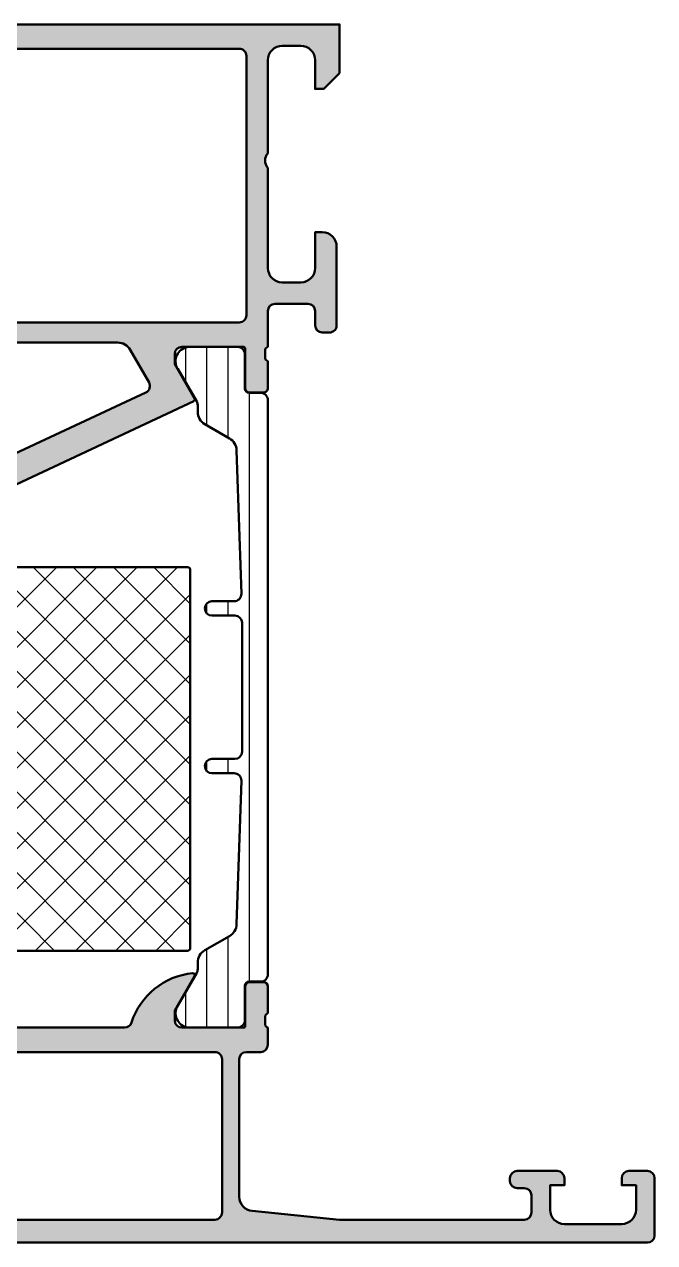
# Model space of a CAD drawing. Extents: x -30 to 58, y 0 to 85.
# Drawn here: x 14 to 58, y 0 to 85 of the extents above; entities that cross this region are included whole.
import ezdxf

# ---------------------------------------------------------------- set-up
doc = ezdxf.new("R2010")
doc.units = 0
for name, color, linetype, lineweight in [('0S-Alu contour', 7, 'Continuous', 50), ('0S-Alu hatch', 252, 'Continuous', 25), ('0S-Plastic contour', 254, 'Continuous', 50), ('0S-Plastic hatch', 253, 'Continuous', 25), ('0S-PT contour', 91, 'Continuous', 50), ('0S-PT hatch', 103, 'Continuous', 25)]:
    doc.layers.add(name, color=color, linetype=linetype, lineweight=lineweight)

# ---------------------------------------------------------------- blocks, each defined once
blk = doc.blocks.new('346280__94EEC079_33ED_44A9_B776_CBF8D1E102D8_')
at = {"layer": '0S-Alu hatch'}
h = blk.add_hatch(color=256, dxfattribs=at)
edge = h.paths.add_edge_path()
edge.add_arc((-28.50014849157336, 83.49961879064631), 1.499900562110352, 89.99678425611864, 180.0037985896891)
edge.add_line((-30.00004905038738, 83.49951935039428), (-30.00006430917644, 80.4995193503943))
edge.add_line((-30.00006430917644, 80.4995193503943), (-28.00006430917644, 80.4995193503943))
edge.add_arc((-28.00019600058151, 80.9996510346933), 0.5001317016370802, 270.0150867496928, 359.9884102004696)
edge.add_line((-27.50006430917644, 80.99954986797262), (-27.50006430917644, 81.49951935039428))
edge.add_line((-27.50006430917644, 81.49951935039428), (-28.50004905038737, 81.49951935039428))
edge.add_line((-28.50004905038737, 81.49951935039428), (-28.50006430917644, 82.49951935039428))
edge.add_ellipse((-27.50017069039746, 82.4996257316153), major_axis=(-0.9998936244380677, 0), ratio=1, start_angle=-90.00609584344312, end_angle=0.006095843452101235, ccw=False)
edge.add_line((-27.50006430917645, 83.49951935039428), (-23.50004905038739, 83.49951935039428))
edge.add_ellipse((-23.49992613914697, 82.49964226492007), major_axis=(-0.9998770930287255, 0), ratio=1, start_angle=179.9947053940628, end_angle=270.00704316100234, ccw=False)
edge.add_line((-22.50004905038736, 82.49954986797161), (-22.50004905038739, 81.49951935039428))
edge.add_line((-22.50004905038739, 81.49951935039428), (-23.50004905038739, 81.49951935039428))
edge.add_line((-23.50004905038739, 81.49951935039428), (-23.50004905038739, 80.99951935039428))
edge.add_arc((-22.9999343319162, 80.99963406886546), 0.5001147316285043, 180.0131427528032, 269.9868572471986)
edge.add_line((-23.0000490503874, 80.49951935039427), (-20.20000022226238, 80.4995193503943))
edge.add_arc((-20.20000022226238, 80.99951935039428), 0.5, 270, 450)
edge.add_line((-20.20000022226238, 81.49951935039428), (-20.50004905038739, 81.49951935039428))
edge.add_ellipse((-20.49992407442255, 81.9996443263591), major_axis=(-0.5001249915799117, 0), ratio=1, start_angle=0.014317611649119044, end_angle=89.98568238836123, ccw=False)
edge.add_line((-21.00004905038737, 81.99951935039418), (-21.00004905038739, 82.49951935039428))
edge.add_ellipse((-20.50015206804791, 82.49965287841435), major_axis=(-0.4998970001728848, 0), ratio=1, start_angle=-90.01180738672741, end_angle=0.01530433687241839, ccw=False)
edge.add_line((-20.50004905038739, 82.9995498679724), (-9.200099404391295, 82.9995193503943))
edge.add_ellipse((-9.199807499328713, 82.49981125545685), major_axis=(-0.4997081801957509, 0), ratio=1, start_angle=179.966530607846, end_angle=270.0334693921742, ccw=False)
edge.add_line((-8.700099404391295, 82.49951935039446), (-8.70006888681317, 81.99954986797239))
edge.add_ellipse((-9.20002669042924, 81.99950767158847), major_axis=(-0.499957805396755, 0), ratio=1, start_angle=89.99516424248549, end_angle=180.0048357574281, ccw=False)
edge.add_line((-9.200068886813199, 81.4995498679724), (-9.50011771493817, 81.49951935039428))
edge.add_arc((-9.50025905242616, 80.99972170206013), 0.4997976683185247, 89.98379736007189, 180.0231971805504)
edge.add_line((-10.00005667978191, 80.99951935039422), (-10.00005667978192, 76.49951935039428))
edge.add_arc((-9.500067016242724, 76.49950901393348), 0.499989663646041, 179.9988155042154, 270.001184495648)
edge.add_line((-9.500056679781895, 75.99951935039428), (-8.70006888681317, 75.99951935039428))
edge.add_arc((-8.700089207648233, 76.49953967122934), 0.5000203212479823, 270.002328501535, 359.9976714983276)
edge.add_line((-8.20006888681317, 76.49951935039309), (-8.20006888681317, 78.49951935039428))
edge.add_ellipse((-7.700219229227627, 78.49966968456388), major_axis=(-0.4998496801927024, 0), ratio=1, start_angle=-90.01373504423839, end_angle=0.017232207833387747, ccw=False)
edge.add_line((-7.700099404391266, 78.99951935039428), (-7.20006888681317, 78.99951935039428))
edge.add_arc((-7.200089214049938, 79.49953967732172), 0.5000203273406206, 270.0023292350583, 360.001167715177)
edge.add_line((-6.700068886813163, 79.49954986797329), (-6.700099404391281, 82.49951935039428))
edge.add_ellipse((-6.200119703991148, 82.49957016757226), major_axis=(-0.4999797029826227, 0), ratio=1, start_angle=-90.00582345606068, end_angle=0.00582345611189794, ccw=False)
edge.add_line((-6.200068886813141, 82.9995498679724), (-4.500060494479185, 82.9995193503943))
edge.add_ellipse((-4.499953956199725, 81.49962589053087), major_axis=(-1.499893463647152, 0), ratio=1, start_angle=179.9970959459508, end_angle=270.00406975156756, ccw=False)
edge.add_line((-3.000060494479185, 81.4995498679735), (-3.000060494479185, 55.49941253887084))
edge.add_ellipse((-3.500087204398539, 55.49956133354259), major_axis=(-0.500026732058025, 0), ratio=1, start_angle=90.01005430751718, end_angle=179.9829502978733, ccw=False)
edge.add_line((-3.499999459322936, 54.99953460918335), (-7.70006888681317, 54.99953460918334))
edge.add_ellipse((-7.69995416834196, 55.49964932765454), major_axis=(-0.5001147316285112, 0), ratio=1, start_angle=0.013142752803219082, end_angle=89.98685724719871, ccw=False)
edge.add_line((-8.200068886813163, 55.49953460918331), (-8.20006888681317, 57.49953460918334))
edge.add_arc((-8.699964213518584, 57.49963928247792), 0.499895337664206, 359.9880028125888, 450.0119971874068)
edge.add_line((-8.70006888681314, 57.99953460918334), (-9.500056679781906, 57.99953460918334))
edge.add_arc((-9.500066891878163, 57.4995448212796), 0.4999897880080253, 89.9988297560679, 180.0011702437148)
edge.add_line((-10.0000566797819, 57.49953460918524), (-10.00005667978192, 53.6995468162146))
edge.add_arc((-9.499972605907374, 53.69963089008912), 0.5000840809417748, 180.0096325366147, 269.9903674634257)
edge.add_line((-9.50005667978189, 53.19954681621458), (-2.499999459322928, 53.19954681621459))
edge.add_ellipse((-2.500036411010789, 52.69950986316618), major_axis=(-0.5000369544137414, 0), ratio=1, start_angle=180.0059825937153, end_angle=269.9957659614084, ccw=False)
edge.add_line((-1.999999459322922, 52.69956207500378), (-1.999999999999985, 52.5))
edge.add_ellipse((-2.078836446543022, 52.23247940800689), major_axis=(-0.2788950563274188, 0), ratio=1, start_angle=178.8354106259032, end_angle=253.58012358050848, ccw=False)
edge.add_line((-1.79999899999999, 52.22681100000852), (-1.799998999999992, 51.7732170000085))
edge.add_ellipse((-2.078867095643161, 51.76755634053144), major_axis=(-0.2789255417371505, 0), ratio=1, start_angle=106.42459455535601, end_angle=181.1628700728862, ccw=False)
edge.add_line((-1.999999999999986, 51.5000130000085), (-1.999999999999985, 49.62000200000001))
edge.add_arc((-1.699999999999974, 49.62000200000002), 0.3000000000000114, 180, 270.0000000000013)
edge.add_line((-1.699999999999967, 49.320002), (-0.7200256809572139, 49.32000199999999))
edge.add_arc((-0.7200256809572068, 49.620002), 0.3000000000000114, 269.9999999999986, 360)
edge.add_line((-0.4200256809571954, 49.620002), (-0.4200256809571954, 52.37999999999998))
edge.add_ellipse((-0.3000256809571766, 52.37999999999999), major_axis=(-0.1200000000000187, 0), ratio=1, start_angle=270, end_angle=360, ccw=False)
edge.add_line((-0.3000256809571766, 52.5), (4.000000000000007, 52.5))
edge.add_ellipse((4.000000000000014, 52), major_axis=(-0.5, 0), ratio=1, start_angle=180, end_angle=270.0000000000008, ccw=False)
edge.add_line((4.500000000000014, 52), (4.500000000000014, 51.29999999999999))
edge.add_line((4.500000000000014, 51.29999999999999), (3.11850454237765, 48.90717967697245))
edge.add_arc((3.238119784648318, 48.8381197846483), 0.1381197846483035, 150.0000000000017, 275.6225775507922)
edge.add_arc((2.761776758826229, 53.67660886184757), 4.999999999999764, 275.6225775507937, 342.2515836439298)
edge.add_ellipse((7.999362392989908, 52.0002040801839), major_axis=(-0.4993305289994284, 0), ratio=1, start_angle=270.0000000000008, end_angle=342.2515836439321, ccw=False)
edge.add_line((7.999362392989901, 52.49953460918334), (12.47924858755209, 52.49953460918334))
edge.add_arc((12.47926132578637, 52.99948561869459), 0.4999510096735426, 269.9985401628392, 295.0008043189678)
edge.add_line((12.6905561131868, 52.54637909160521), (25.8205967174208, 58.71310199672969))
edge.add_arc((25.76188021535171, 58.8381197846483), 0.1381197846483017, 295.1578097630537, 389.999999999995)
edge.add_line((25.88149545762238, 58.90717967697244), (24.50000000000001, 61.29999999999999))
edge.add_line((24.50000000000001, 61.29999999999999), (24.50000000000001, 62))
edge.add_ellipse((25.00000000000002, 62), major_axis=(-0.5, 0), ratio=1, start_angle=270, end_angle=360, ccw=False)
edge.add_line((25.00000000000002, 62.5), (29.30002568095722, 62.5))
edge.add_ellipse((29.30002568095722, 62.37999999999999), major_axis=(-0.1200000000000045, 0), ratio=1, start_angle=180, end_angle=270, ccw=False)
edge.add_line((29.42002568095722, 62.37999999999999), (29.42002568095722, 59.62000200000001))
edge.add_arc((29.72002568095723, 59.620002), 0.3000000000000043, 180, 270)
edge.add_line((29.72002568095723, 59.320002), (30.7, 59.320002))
edge.add_arc((30.70000000000001, 59.62000200000001), 0.3000000000000043, 269.9999999999986, 360)
edge.add_line((31.00000000000001, 59.62000200000001), (31.00000000000001, 61.50001300000851))
edge.add_ellipse((31.07886709564319, 61.76755634053145), major_axis=(-0.2789255417371579, 0), ratio=1, start_angle=-1.1628700728879835, end_angle=73.57540544464553, ccw=False)
edge.add_line((30.79999900000001, 61.77321700000852), (30.79999900000001, 62.22681100000851))
edge.add_ellipse((31.07883644654306, 62.23247940800688), major_axis=(-0.2788950563274377, 0), ratio=1, start_angle=-73.58012358050769, end_angle=1.16458937409692, ccw=False)
edge.add_line((31.00000000000001, 62.5), (31.00011069006062, 64.9995498679724))
edge.add_ellipse((31.50020521046382, 64.99945534756921), major_axis=(-0.5000945293356202, 0), ratio=1, start_angle=270.01082919307436, end_angle=359.98917080694326, ccw=False)
edge.add_line((31.50011069006062, 65.4995498679724), (33.80042654699422, 65.4995498679724))
edge.add_ellipse((33.80039194243686, 64.99950012356587), major_axis=(-0.5000497456038951, 0), ratio=1, start_angle=180.0043884560907, end_angle=269.99603500430214, ccw=False)
edge.add_line((34.30044168657399, 64.99953842387993), (34.30042642778493, 63.99953842388061))
edge.add_arc((34.8004489507667, 63.99956094686237), 0.5000225234890278, 180.0025808273899, 269.9974191726631)
edge.add_line((34.80042642778493, 63.4995384238806), (35.30042648738956, 63.4995384238806))
edge.add_arc((35.30045399224297, 63.99912180431922), 0.499583381195756, 269.9968455475566, 360.0009687573594)
edge.add_line((35.80003737336732, 63.99913025127453), (35.80003737336732, 69.49948883281616))
edge.add_arc((34.80030415862507, 69.49975560366246), 0.999733250335087, 359.9847110779023, 450.0117943199854)
edge.add_line((34.80009836382008, 70.49948883281617), (34.29992670244313, 70.49951935039428))
edge.add_line((34.29992670244313, 70.49951935039428), (34.29992670244313, 67.99951935039428))
edge.add_ellipse((33.29975743586525, 67.99968861695199), major_axis=(-1.000169280901044, 0), ratio=1, start_angle=90.0097034481521, end_angle=179.9903033819906, ccw=False)
edge.add_line((33.29992682165241, 66.99951935039428), (31.99990851110555, 66.99951935039428))
edge.add_ellipse((32.00010133887341, 67.99968165516505), major_axis=(-1.000162323359025, 0), ratio=1, start_angle=0.009297869138720216, end_angle=89.98895357575248, ccw=False)
edge.add_line((30.99993902868367, 67.9995193503943), (30.99993902868366, 74.99951935039428))
edge.add_ellipse((31.52491504402298, 75.499519350419), major_axis=(-0.72498263200319, 0), ratio=1, start_angle=-43.60412623000508, end_angle=43.604126230006216, ccw=False)
edge.add_line((30.99993902868366, 75.99951935044372), (30.99990851110554, 82.49951935039428))
edge.add_ellipse((31.99981501026126, 82.49961285455764), major_axis=(-0.9999065035276506, 0), ratio=1, start_angle=-90.00710639662668, end_angle=0.00535789486758631, ccw=False)
edge.add_line((31.99993902868367, 83.4995193503943), (33.29992682165241, 83.49951935039428))
edge.add_ellipse((33.30008400181692, 82.4996766497493), major_axis=(-0.9998427129997072, 0), ratio=1, start_angle=179.9909859930412, end_angle=270.0090071767979, ccw=False)
edge.add_line((34.29992670244313, 82.49951935039478), (34.29992670244313, 80.4995498679724))
edge.add_line((34.29992670244313, 80.4995498679724), (34.89996332353688, 80.4995193503943))
edge.add_line((34.89996332353688, 80.4995193503943), (35.99993895621513, 81.59961700664428))
edge.add_line((35.99993895621513, 81.59961700664428), (36.00000000000001, 85))
edge.add_line((36.00000000000001, 85), (-28.50006430917644, 84.99951935039428))
edge = h.paths.add_edge_path()
edge.add_ellipse((-0.9002198856672406, 82.79958109263981), major_axis=(-0.4998650337907118, 0), ratio=1, start_angle=-90.01547141567482, end_angle=0.011974252112793238, ccw=False)
edge.add_line((-0.9000849085416859, 83.29944610820678), (29.00000006383992, 83.2994766257849))
edge.add_ellipse((29.00010935635615, 82.79958591830113), major_axis=(-0.4998907194312337, 0), ratio=1, start_angle=179.9874732622198, end_angle=270.0125267377827, ccw=False)
edge.add_line((29.50000006383991, 82.7994766257849), (29.50000006383993, 64.69959259258174))
edge.add_ellipse((28.99993123176646, 64.699676690455), major_axis=(-0.5000688391449482, 0), ratio=1, start_angle=90.0008933379055, end_angle=179.9903644201574, ccw=False)
edge.add_line((28.99993902868367, 64.19960785137084), (-0.9000849085416788, 64.19960785137084))
edge.add_ellipse((-0.9000767481500275, 64.69961601224438), major_axis=(-0.500008160940123, 0), ratio=1, start_angle=0.002683652050109231, end_angle=89.99906490326089, ccw=False)
edge.add_line((-1.400084908541678, 64.69959259258178), (-1.400084908541681, 82.79947662578476))
edge = h.paths.add_edge_path()
edge.add_ellipse((-0.9000920570224693, 62.2992396336407), major_axis=(-0.4999928515703039, 0), ratio=1, start_angle=-90.00081916727078, end_angle=0.0008191672279167506, ccw=False)
edge.add_line((-0.9000849085416717, 62.79923248515991), (20.52260166830158, 62.79923248515991))
edge.add_ellipse((20.52260879330103, 61.7992472274019), major_axis=(-0.9999852577833861, 0), ratio=1, start_angle=209.9995123237296, end_angle=270.00040823841584, ccw=False)
edge.add_line((21.38862568563557, 62.29923248515991), (22.70339924520588, 60.02197265849976))
edge.add_ellipse((22.27038769421906, 59.77197340828141), major_axis=(-0.4999986283958766, 0), ratio=1, start_angle=115.00005362215529, end_angle=209.9999915342664, ccw=False)
edge.add_line((22.48169666952229, 59.3188209556189), (12.24708611196612, 54.54634475932983))
edge.add_ellipse((12.03580724808906, 54.9993387544881), major_axis=(-0.4998422930991766, 0), ratio=1, start_angle=89.99671456823211, end_angle=115.0046017015382, ccw=False)
edge.add_line((12.03577858633139, 54.49949646221068), (0.0999150914583336, 54.49949646221067))
edge.add_ellipse((0.1001175221341271, 55.99969889288648), major_axis=(-1.500202444333355, 0), ratio=1, start_angle=0.007731238869496337, end_angle=89.99226876116228, ccw=False)
edge.add_line((-1.400084908541678, 55.99949646221067), (-1.400084908541671, 62.29923248516028))
at = {"layer": '0S-Alu contour', "color": 7}
for points in [[(34.29992670244313, 82.49951935039478), (34.29992670244313, 80.4995498679724), (34.89996332353688, 80.4995193503943), (35.99993895621513, 81.59961700664428), (36.00000000000001, 85), (-28.50006430917644, 84.99951935039428)], [(-30.00004905038738, 83.49951935039428), (-30.00006430917644, 80.4995193503943), (-28.00006430917644, 80.4995193503943)], [(-27.50006430917645, 83.49951935039428), (-23.50004905038739, 83.49951935039428)], [(31.99993902868367, 83.4995193503943), (33.29992682165241, 83.49951935039428)], [(-27.50006430917644, 80.99954986797262), (-27.50006430917644, 81.49951935039428), (-28.50004905038737, 81.49951935039428), (-28.50006430917644, 82.49951935039428)], [(-22.50004905038736, 82.49954986797161), (-22.50004905038739, 81.49951935039428), (-23.50004905038739, 81.49951935039428), (-23.50004905038739, 80.99951935039428)], [(-21.00004905038737, 81.99951935039418), (-21.00004905038739, 82.49951935039428)], [(-20.50004905038739, 82.9995498679724), (-9.200099404391295, 82.9995193503943)], [(-8.700099404391295, 82.49951935039446), (-8.70006888681317, 81.99954986797239)], [(-6.700068886813163, 79.49954986797329), (-6.700099404391281, 82.49951935039428)], [(-6.200068886813141, 82.9995498679724), (-4.500060494479185, 82.9995193503943)], [(-1.400084908541678, 64.69959259258178), (-1.400084908541681, 82.79947662578476)], [(-0.9000849085416859, 83.29944610820678), (29.00000006383992, 83.2994766257849)], [(29.50000006383991, 82.7994766257849), (29.50000006383993, 64.69959259258174)], [(30.99993902868366, 75.99951935044372), (30.99990851110554, 82.49951935039428)], [(-20.20000022226238, 81.49951935039428), (-20.50004905038739, 81.49951935039428)], [(-10.00005667978191, 80.99951935039422), (-10.00005667978192, 76.49951935039428)], [(-9.200068886813199, 81.4995498679724), (-9.50011771493817, 81.49951935039428)], [(-3.000060494479185, 81.4995498679735), (-3.000060494479185, 55.49941253887084)], [(-23.0000490503874, 80.49951935039427), (-20.20000022226238, 80.4995193503943)], [(-8.20006888681317, 76.49951935039309), (-8.20006888681317, 78.49951935039428)], [(-7.700099404391266, 78.99951935039428), (-7.20006888681317, 78.99951935039428)], [(-9.500056679781895, 75.99951935039428), (-8.70006888681317, 75.99951935039428)], [(30.99993902868367, 67.9995193503943), (30.99993902868366, 74.99951935039428)], [(34.80009836382008, 70.49948883281617), (34.29992670244313, 70.49951935039428), (34.29992670244313, 67.99951935039428)], [(35.80003737336732, 63.99913025127453), (35.80003737336732, 69.49948883281616)], [(33.29992682165241, 66.99951935039428), (31.99990851110555, 66.99951935039428)], [(31.50011069006062, 65.4995498679724), (33.80042654699422, 65.4995498679724)], [(31.00000000000001, 62.5), (31.00011069006062, 64.9995498679724)], [(34.30044168657399, 64.99953842387993), (34.30042642778493, 63.99953842388061)], [(28.99993902868367, 64.19960785137084), (-0.9000849085416788, 64.19960785137084)], [(34.80042642778493, 63.4995384238806), (35.30042648738956, 63.4995384238806)], [(-1.400084908541678, 55.99949646221067), (-1.400084908541671, 62.29923248516028)], [(-0.9000849085416717, 62.79923248515991), (20.52260166830158, 62.79923248515991)], [(21.38862568563557, 62.29923248515991), (22.70339924520588, 60.02197265849976)], [(25.00000000000002, 62.5), (29.30002568095722, 62.5)], [(29.42002568095722, 62.37999999999999), (29.42002568095722, 59.62000200000001)], [(30.79999900000001, 61.77321700000852), (30.79999900000001, 62.22681100000851)], [(25.88149545762238, 58.90717967697244), (24.50000000000001, 61.29999999999999), (24.50000000000001, 62)], [(31.00000000000001, 59.62000200000001), (31.00000000000001, 61.50001300000851)], [(22.48169666952229, 59.3188209556189), (12.24708611196612, 54.54634475932983)], [(12.6905561131868, 52.54637909160521), (25.8205967174208, 58.71310199672969)], [(29.72002568095723, 59.320002), (30.7, 59.320002)], [(-8.70006888681314, 57.99953460918334), (-9.500056679781906, 57.99953460918334)], [(-10.0000566797819, 57.49953460918524), (-10.00005667978192, 53.6995468162146)], [(-8.200068886813163, 55.49953460918331), (-8.20006888681317, 57.49953460918334)], [(-3.499999459322936, 54.99953460918335), (-7.70006888681317, 54.99953460918334)], [(12.03577858633139, 54.49949646221068), (0.0999150914583336, 54.49949646221067)], [(-9.50005667978189, 53.19954681621458), (-2.499999459322928, 53.19954681621459)], [(-1.999999459322922, 52.69956207500378), (-1.999999999999985, 52.5)], [(-1.79999899999999, 52.22681100000852), (-1.799998999999992, 51.7732170000085)], [(-0.4200256809571954, 49.620002), (-0.4200256809571954, 52.37999999999998)], [(-0.3000256809571766, 52.5), (4.000000000000007, 52.5)], [(4.500000000000014, 52), (4.500000000000014, 51.29999999999999), (3.11850454237765, 48.90717967697245)], [(7.999362392989901, 52.49953460918334), (12.47924858755209, 52.49953460918334)], [(-1.999999999999986, 51.5000130000085), (-1.999999999999985, 49.62000200000001)], [(-1.699999999999967, 49.320002), (-0.7200256809572139, 49.32000199999999)]]:
    blk.add_lwpolyline(points, dxfattribs=at)
for centre, radius, start, end in [((-28.50014849157336, 83.49961879064631), 1.499900562110352, 89.99678425611864, 180.0037985896891), ((-28.00019600058151, 80.9996510346933), 0.5001317016370802, 270.0150867496928, 359.9884102004696), ((-22.9999343319162, 80.99963406886546), 0.5001147316285043, 180.0131427528032, 269.9868572471986), ((-20.20000022226238, 80.99951935039428), 0.5, 270, 90), ((-9.50025905242616, 80.99972170206013), 0.4997976683185247, 89.98379736007189, 180.0231971805504), ((-7.200089214049938, 79.49953967732172), 0.5000203273406206, 270.0023292350583, 0.0011677151769356), ((-9.500067016242724, 76.49950901393348), 0.499989663646041, 179.9988155042154, 270.001184495648), ((-8.700089207648233, 76.49953967122934), 0.5000203212479823, 270.002328501535, 359.9976714983276), ((34.80030415862507, 69.49975560366246), 0.999733250335087, 359.9847110779023, 90.01179431998547), ((34.8004489507667, 63.99956094686237), 0.5000225234890278, 180.0025808273899, 269.9974191726631), ((35.30045399224297, 63.99912180431922), 0.499583381195756, 269.9968455475566, 0.0009687573593748), ((29.72002568095723, 59.620002), 0.3000000000000043, 180, 270), ((30.70000000000001, 59.62000200000001), 0.3000000000000043, 269.9999999999986, 0), ((25.76188021535171, 58.8381197846483), 0.1381197846483017, 295.1578097630537, 29.99999999999495), ((-9.500066891878163, 57.4995448212796), 0.4999897880080253, 89.9988297560679, 180.0011702437148), ((-8.699964213518584, 57.49963928247792), 0.499895337664206, 359.9880028125888, 90.0119971874068), ((-9.499972605907374, 53.69963089008912), 0.5000840809417748, 180.0096325366147, 269.9903674634257), ((2.761776758826229, 53.67660886184757), 4.999999999999764, 275.6225775507937, 342.2515836439298), ((12.47926132578637, 52.99948561869459), 0.4999510096735426, 269.9985401628392, 295.0008043189678), ((-1.699999999999974, 49.62000200000002), 0.3000000000000114, 180, 270.0000000000013), ((-0.7200256809572068, 49.620002), 0.3000000000000114, 269.9999999999986, 0), ((3.238119784648318, 48.8381197846483), 0.1381197846483035, 150.0000000000017, 275.6225775507922)]:
    blk.add_arc(centre, radius, start, end, dxfattribs=at)
at = {"layer": '0S-Alu contour', "color": 7, "extrusion": (0, 0, -1)}
for centre, radius, start, end in [((27.50017069039746, 82.4996257316153), 0.9998936244380677, 359.9939041565479, 90.00609584344315), ((23.49992613914697, 82.49964226492007), 0.9998770930287255, 89.99295683899763, 180.0052946059373), ((-31.99981501026126, 82.49961285455764), 0.9999065035276506, 359.9946421051324, 90.0071063966267), ((-33.30008400181692, 82.4996766497493), 0.9998427129997072, 89.99099282320206, 180.009014006959), ((20.50015206804791, 82.49965287841435), 0.4998970001728849, 359.9846956631276, 90.01180738672748), ((9.199807499328713, 82.49981125545685), 0.499708180195751, 89.96653060782579, 180.033469392154), ((6.200119703991148, 82.49957016757226), 0.4999797029826228, 359.9941765438881, 90.00582345606074), ((4.499953956199725, 81.49962589053087), 1.499893463647152, 89.99593024843246, 180.0029040540493), ((0.9002198856672406, 82.79958109263981), 0.4998650337907119, 359.9880257478872, 90.01547141567481), ((-29.00010935635615, 82.79958591830113), 0.4998907194312337, 89.98747326221728, 180.0125267377803), ((20.49992407442255, 81.9996443263591), 0.5001249915799117, 270.0143176116388, 359.9856823883509), ((9.20002669042924, 81.99950767158847), 0.499957805396755, 179.9951642425719, 270.0048357575146), ((7.700219229227627, 78.49966968456388), 0.4998496801927024, 359.9827677921666, 90.01373504423852), ((-31.52491504402298, 75.499519350419), 0.72498263200319, 316.3958737699938, 43.60412623000504), ((-32.00010133887341, 67.99968165516505), 1.000162323359025, 270.0110464242475, 359.9907021308613), ((-33.29975743586525, 67.99968861695199), 1.000169280901044, 180.0096966180094, 269.9902965518479), ((-31.50020521046382, 64.99945534756921), 0.5000945293356202, 0.0108291930567097, 89.98917080692566), ((-33.80039194243686, 64.99950012356587), 0.5000497456038951, 90.00396499569784, 179.9956115439093), ((0.9000767481500275, 64.69961601224438), 0.500008160940123, 270.0009350967391, 359.9973163479499), ((-28.99993123176646, 64.699676690455), 0.5000688391449482, 180.0096355798427, 269.9991066620945), ((0.9000920570224693, 62.2992396336407), 0.499992851570304, 359.9991808327721, 90.0008191672708), ((-20.52260879330103, 61.7992472274019), 0.9999852577833861, 89.99959176158418, 150.0004876762704), ((-25.00000000000002, 62), 0.5, 0, 90), ((-29.30002568095722, 62.37999999999999), 0.1200000000000045, 90, 180), ((-31.07883644654306, 62.23247940800688), 0.2788950563274378, 358.8354106259031, 73.58012358050784), ((-31.07886709564319, 61.76755634053145), 0.2789255417371579, 286.4245945553545, 1.162870072888105), ((-22.27038769421906, 59.77197340828141), 0.4999986283958766, 150.0000084657336, 244.9999463778447), ((7.69995416834196, 55.49964932765454), 0.5001147316285112, 270.0131427528014, 359.9868572471968), ((3.500087204398539, 55.49956133354259), 0.500026732058025, 180.0170497021268, 269.9899456924828), ((-0.1001175221341271, 55.99969889288648), 1.500202444333355, 270.0077312388378, 359.9922687611305), ((-12.03580724808906, 54.9993387544881), 0.4998422930991766, 244.9953982984618, 270.0032854317679), ((2.500036411010789, 52.69950986316618), 0.5000369544137414, 90.00423403859163, 179.9940174062847), ((2.078836446543022, 52.23247940800689), 0.2788950563274188, 106.4198764194915, 181.1645893740969), ((0.3000256809571766, 52.37999999999999), 0.1200000000000188, 0, 90), ((-4.000000000000014, 52), 0.5, 89.9999999999992, 180), ((-7.999362392989908, 52.0002040801839), 0.4993305289994284, 17.74841635606787, 89.9999999999992), ((2.078867095643161, 51.76755634053144), 0.2789255417371505, 178.8371299271138, 253.575405444644)]:
    blk.add_arc(centre, radius, start, end, dxfattribs=at)
blk = doc.blocks.new('345340__C95C63C6_AD34_4AC9_94AC_84139551EEC9_')
at = {"layer": '0S-Alu hatch'}
h = blk.add_hatch(color=256, dxfattribs=at)
edge = h.paths.add_edge_path()
edge.add_line((-2.799680908210593, 6.400020671848336), (-2.799680908210568, 5.999996257785794))
edge.add_arc((-2.299566189739373, 6.000110976257019), 0.5001147316285043, 180.0131427528586, 269.9868572471977)
edge.add_line((-2.299680908210589, 5.499996257785824), (8.00027636718005, 5.499996257785824))
edge.add_ellipse((8.000276199942048, 4.999996090547825), major_axis=(-0.5000001672380266, 0), ratio=1, start_angle=180.0000191671709, end_angle=269.99998083594335, ccw=False)
edge.add_line((8.50027636718005, 4.999996257813001), (8.500276367180042, 1.4999999532738))
edge.add_line((8.500276367180042, 1.4999999532738), (7.500276367180042, 1.4999999532738))
edge.add_arc((7.500391085671957, 0.999885234768207), 0.5001147316629067, 90.0131427551726, 179.9868504146385)
edge.add_line((7.000276367180042, 1.000000012878439), (7.000276367180042, 0.5000000128784449))
edge.add_arc((7.500391118378033, 0.50011473346203), 0.5001147643557833, 180.0131429938963, 269.9798609896767)
edge.add_line((7.500215332023778, -1e-15), (57.5, 1e-16))
edge.add_arc((57.5, 0.5000000000000002), 0.5000000000000001, 270, 360)
edge.add_line((58, 0.5000000000000002), (58, 4.5))
edge.add_arc((57.5, 4.5), 0.5, 0, 90)
edge.add_line((57.5, 5), (56.19999999999999, 5))
edge.add_arc((56.19999999999999, 4.5), 0.5, 90, 180)
edge.add_line((55.69999999999999, 4.5), (55.69999999999999, 4))
edge.add_line((55.69999999999999, 4), (56.69999999999999, 4))
edge.add_line((56.69999999999999, 4), (56.69999999999996, 2.299999999999997))
edge.add_ellipse((55.69999999999996, 2.299999999999997), major_axis=(-1, 0), ratio=1, start_angle=90, end_angle=180, ccw=False)
edge.add_line((55.69999999999996, 1.299999999999997), (51.69999999999999, 1.299999999999982))
edge.add_ellipse((51.69999999999999, 2.299999999999982), major_axis=(-0.9999999999999992, 0), ratio=1, start_angle=0, end_angle=90, ccw=False)
edge.add_line((50.69999999999999, 2.299999999999982), (50.69999999999999, 4))
edge.add_line((50.69999999999999, 4), (51.69999999999999, 4))
edge.add_line((51.69999999999999, 4), (51.69999999999999, 4.499999999999984))
edge.add_arc((51.19999999999999, 4.5), 0.5, 0, 90)
edge.add_line((51.19999999999999, 5), (48.4, 4.999999999999999))
edge.add_arc((48.4, 4.499999999999998), 0.5000000000000009, 90, 180)
edge.add_line((47.9, 4.499999999999998), (47.9, 4.299999999999982))
edge.add_arc((48.4, 4.299999999999982), 0.5, 180, 270)
edge.add_line((48.4, 3.799999999999982), (48.9, 3.799999999999982))
edge.add_ellipse((48.9, 3.299999999999982), major_axis=(-0.5, 0), ratio=1, start_angle=180, end_angle=270, ccw=False)
edge.add_line((49.40000000000001, 3.299999999999982), (49.39999999999997, 2.099999999999981))
edge.add_ellipse((48.89999999999997, 2.09999999999998), major_axis=(-0.5, 0), ratio=1, start_angle=90, end_angle=180, ccw=False)
edge.add_line((48.89999999999997, 1.59999999999998), (35.9983668848607, 1.599999999999979))
edge.add_line((35.9983668848607, 1.599999999999979), (29.90086726378649, 2.209750724796321))
edge.add_ellipse((30.00036986780803, 3.204788067252853), major_axis=(-1.000000040545011, 0), ratio=1, start_angle=1.5080649291121517e-05, end_angle=84.2894712981925, ccw=False)
edge.add_line((29.00036982726306, 3.204787804045857), (29.00036982726305, 12.79998738861467))
edge.add_ellipse((29.50041968100179, 12.79987268502242), major_axis=(-0.5000498668943465, 0), ratio=1, start_angle=270.0131427528001, end_angle=359.9868572472245, ccw=False)
edge.add_line((29.50030497740955, 13.29992253876117), (30.50000000000001, 13.29992253876117))
edge.add_arc((30.50000000000001, 13.79992253876117), 0.5, 270, 360)
edge.add_line((31.00000000000001, 13.79992253876117), (31, 15))
edge.add_ellipse((31.07883644654305, 15.26752059199312), major_axis=(-0.2788950563274395, 0), ratio=1, start_angle=-1.164589374096181, end_angle=73.5801235805082, ccw=False)
edge.add_line((30.79999899999999, 15.27318899999149), (30.799999, 15.72678299999148))
edge.add_ellipse((31.07886709564317, 15.73244365946854), major_axis=(-0.2789255417371506, 0), ratio=1, start_angle=-73.57540544464501, end_angle=1.162870072887472, ccw=False)
edge.add_line((31, 15.99998699999148), (31, 17.879998))
edge.add_arc((30.69999999999999, 17.879998), 0.3000000000000078, 0, 90)
edge.add_line((30.69999999999999, 18.17999800000001), (29.72002568095721, 18.179998))
edge.add_arc((29.72002568095721, 17.879998), 0.3000000000000007, 90, 180)
edge.add_line((29.42002568095722, 17.879998), (29.42002568095722, 15.11999999999999))
edge.add_ellipse((29.30002568095722, 15.11999999999999), major_axis=(-0.1199999999999939, 0), ratio=1, start_angle=89.9999999999967, end_angle=180, ccw=False)
edge.add_line((29.30002568095721, 15), (25.00000000000002, 15))
edge.add_ellipse((25.00000000000002, 15.5), major_axis=(-0.5, 0), ratio=1, start_angle=0, end_angle=90, ccw=False)
edge.add_line((24.50000000000001, 15.5), (24.49999999999999, 16.2))
edge.add_line((24.49999999999999, 16.2), (25.88149545762237, 18.59282032302755))
edge.add_arc((25.76188021535172, 18.6618802153517), 0.1381197846482894, 330.0000000000001, 455.6225775507986)
edge.add_arc((26.23822324117385, 13.82339113815207), 5.000000000000113, 95.62257755079395, 162.2515836439303)
edge.add_ellipse((21.00000000000005, 15.49999999999988), major_axis=(-0.4999999999998849, 0), ratio=1, start_angle=89.99999999999511, end_angle=162.2515836439254, ccw=False)
edge.add_line((21.00000000000001, 15), (7.999999999999992, 15))
edge.add_ellipse((8.000000000000028, 15.49999999999984), major_axis=(-0.4999999999998437, 0), ratio=1, start_angle=17.748416356066173, end_angle=89.99999999999591, ccw=False)
edge.add_arc((2.761776758826194, 13.82339113815201), 5.000000000000189, 17.74841635607064, 84.37742244920682)
edge.add_arc((3.23811978464829, 18.66188021535171), 0.138119784648294, 84.37742244920994, 209.9999999999989)
edge.add_line((3.11850454237763, 18.59282032302757), (4.500000000000007, 16.19999999999999))
edge.add_line((4.500000000000007, 16.19999999999999), (4.5, 15.5))
edge.add_ellipse((3.999999999999992, 15.5), major_axis=(-0.5000000000000071, 0), ratio=1, start_angle=89.9999999999992, end_angle=180, ccw=False)
edge.add_line((3.999999999999985, 15), (-0.3000256809571908, 15))
edge.add_ellipse((-0.3000256809571908, 15.12000000000001), major_axis=(-0.1200000000000063, 0), ratio=1, start_angle=0, end_angle=90, ccw=False)
edge.add_line((-0.4200256809571972, 15.12000000000001), (-0.4200256809572025, 17.879998))
edge.add_arc((-0.7200256809572068, 17.879998), 0.3000000000000043, 0, 90)
edge.add_line((-0.7200256809572068, 18.179998), (-1.699999999999988, 18.179998))
edge.add_arc((-1.699999999999988, 17.87999800000001), 0.2999999999999936, 90, 180)
edge.add_line((-1.999999999999982, 17.87999800000001), (-1.999999999999985, 15.99998699999149))
edge.add_ellipse((-2.078867095643161, 15.73244365946855), major_axis=(-0.278925541737148, 0), ratio=1, start_angle=178.8371299271117, end_angle=253.57540544464348, ccw=False)
edge.add_line((-1.799998999999995, 15.72678299999149), (-1.799998999999978, 15.2731889999915))
edge.add_ellipse((-2.078836446543043, 15.26752059199314), major_axis=(-0.2788950563274519, 0), ratio=1, start_angle=106.4198764194912, end_angle=181.1645893740957, ccw=False)
edge.add_line((-1.999999999999999, 15), (-2.299680908210589, 15))
edge.add_arc((-2.299680908210589, 14.5), 0.5000000000000036, 90, 180)
edge.add_line((-2.799680908210593, 14.5), (-2.799680908210589, 13.79992253876117))
edge.add_arc((-2.299566189739373, 13.80003725723238), 0.5001147316285254, 180.0131427528032, 269.9868572472019)
edge.add_line((-2.299680908210554, 13.29992253876116), (-1.499693115241839, 13.29992253876117))
edge.add_ellipse((-1.499443254268491, 12.80017239973451), major_axis=(-0.4997502014883695, 0), ratio=1, start_angle=179.9713537287259, end_angle=270.02864627126047, ccw=False)
edge.add_line((-0.999693115241838, 12.79992253876115), (-0.9996931152418326, 7.400020671848326))
edge.add_ellipse((-1.499713436076881, 7.400040992683373), major_axis=(-0.500020321247968, 0), ratio=1, start_angle=90.00232850153418, end_angle=179.9976714983276, ccw=False)
edge.add_line((-1.499693115241825, 6.900020671848325), (-2.299680908210575, 6.900020671848324))
edge.add_arc((-2.29956618973938, 6.39990595337711), 0.5001147316285218, 90.0131427527998, 179.9868572471968)
edge = h.paths.add_edge_path()
edge.add_ellipse((0.7001505502649508, 12.80015209114268), major_axis=(-0.4997704760377764, 0), ratio=1, start_angle=-90.01932230628069, end_angle=0.02631684688930136, ccw=False)
edge.add_line((0.7003190917894245, 13.29992253876116), (27.30035380553454, 13.29992253876116))
edge.add_ellipse((27.30048878729687, 12.80005752052349), major_axis=(-0.4998650364626666, 0), ratio=1, start_angle=179.9845280529183, end_angle=270.0154719470708, ccw=False)
edge.add_line((27.80035380553454, 12.79992253876116), (27.80035380553453, 2.099975658420646))
edge.add_ellipse((27.30025928519608, 2.100070059527233), major_axis=(-0.5000945292483385, 0), ratio=1, start_angle=90.0108291856589, end_angle=179.9891844747251, ccw=False)
edge.add_line((27.30035380553454, 1.5999755392113), (10.40030078124254, 1.599975539211298))
edge.add_ellipse((10.400395301581, 2.100070059527241), major_axis=(-0.5000945292483491, 0), ratio=1, start_angle=0.010815525275006621, end_angle=89.98917081434081, ccw=False)
edge.add_line((9.900300781242542, 2.0999756584206), (9.900300781242535, 5.400020670741935))
edge.add_arc((8.40030085426848, 5.400020744874272), 1.499999926974057, 2.8316468405e-06, 90.00000278938575)
edge.add_line((8.400300781242535, 6.900020671848324), (0.7003190917894316, 6.900020671848329))
edge.add_ellipse((0.7001505502649508, 7.399791119466812), major_axis=(-0.4997704760377753, 0), ratio=1, start_angle=-0.02631684688930136, end_angle=90.0193223062816, ccw=False)
edge.add_line((0.2003801269456744, 7.400020671848324), (0.2003801269456733, 12.79992253876121))
at = {"layer": '0S-Alu contour', "color": 7}
for points in [[(-1.999999999999982, 17.87999800000001), (-1.999999999999985, 15.99998699999149)], [(-0.7200256809572068, 18.179998), (-1.699999999999988, 18.179998)], [(-0.4200256809571972, 15.12000000000001), (-0.4200256809572025, 17.879998)], [(3.11850454237763, 18.59282032302757), (4.500000000000007, 16.19999999999999), (4.5, 15.5)], [(24.50000000000001, 15.5), (24.49999999999999, 16.2), (25.88149545762237, 18.59282032302755)], [(29.42002568095722, 17.879998), (29.42002568095722, 15.11999999999999)], [(30.69999999999999, 18.17999800000001), (29.72002568095721, 18.179998)], [(31, 15.99998699999148), (31, 17.879998)], [(-1.799998999999995, 15.72678299999149), (-1.799998999999978, 15.2731889999915)], [(30.79999899999999, 15.27318899999149), (30.799999, 15.72678299999148)], [(-2.799680908210593, 14.5), (-2.799680908210589, 13.79992253876117)], [(-1.999999999999999, 15), (-2.299680908210589, 15)], [(3.999999999999985, 15), (-0.3000256809571908, 15)], [(21.00000000000001, 15), (7.999999999999992, 15)], [(29.30002568095721, 15), (25.00000000000002, 15)], [(31.00000000000001, 13.79992253876117), (31, 15)], [(-2.299680908210554, 13.29992253876116), (-1.499693115241839, 13.29992253876117)], [(-0.999693115241838, 12.79992253876115), (-0.9996931152418326, 7.400020671848326)], [(0.2003801269456744, 7.400020671848324), (0.2003801269456733, 12.79992253876121)], [(0.7003190917894245, 13.29992253876116), (27.30035380553454, 13.29992253876116)], [(27.80035380553454, 12.79992253876116), (27.80035380553453, 2.099975658420646)], [(29.00036982726306, 3.204787804045857), (29.00036982726305, 12.79998738861467)], [(29.50030497740955, 13.29992253876117), (30.50000000000001, 13.29992253876117)], [(-1.499693115241825, 6.900020671848325), (-2.299680908210575, 6.900020671848324)], [(8.400300781242535, 6.900020671848324), (0.7003190917894316, 6.900020671848329)], [(-2.799680908210593, 6.400020671848336), (-2.799680908210568, 5.999996257785794)], [(-2.299680908210589, 5.499996257785824), (8.00027636718005, 5.499996257785824)], [(9.900300781242542, 2.0999756584206), (9.900300781242535, 5.400020670741935)], [(8.50027636718005, 4.999996257813001), (8.500276367180042, 1.4999999532738), (7.500276367180042, 1.4999999532738)], [(47.9, 4.499999999999998), (47.9, 4.299999999999982)], [(51.19999999999999, 5), (48.4, 4.999999999999999)], [(50.69999999999999, 2.299999999999982), (50.69999999999999, 4), (51.69999999999999, 4), (51.69999999999999, 4.499999999999984)], [(55.69999999999999, 4.5), (55.69999999999999, 4), (56.69999999999999, 4), (56.69999999999996, 2.299999999999997)], [(57.5, 5), (56.19999999999999, 5)], [(58, 0.5000000000000002), (58, 4.5)], [(48.4, 3.799999999999982), (48.9, 3.799999999999982)], [(49.40000000000001, 3.299999999999982), (49.39999999999997, 2.099999999999981)], [(48.89999999999997, 1.59999999999998), (35.9983668848607, 1.599999999999979), (29.90086726378649, 2.209750724796321)], [(7.000276367180042, 1.000000012878439), (7.000276367180042, 0.5000000128784449)], [(27.30035380553454, 1.5999755392113), (10.40030078124254, 1.599975539211298)], [(55.69999999999996, 1.299999999999997), (51.69999999999999, 1.299999999999982)], [(7.500215332023778, -1e-15), (57.5, 1e-16)]]:
    blk.add_lwpolyline(points, dxfattribs=at)
for centre, radius, start, end in [((3.23811978464829, 18.66188021535171), 0.138119784648294, 84.37742244920994, 209.9999999999989), ((2.761776758826194, 13.82339113815201), 5.000000000000189, 17.74841635607064, 84.37742244920682), ((26.23822324117385, 13.82339113815207), 5.000000000000113, 95.62257755079395, 162.2515836439303), ((25.76188021535172, 18.6618802153517), 0.1381197846482894, 330.0000000000001, 95.62257755079864), ((-1.699999999999988, 17.87999800000001), 0.2999999999999936, 90, 180), ((-0.7200256809572068, 17.879998), 0.3000000000000043, 0, 90), ((29.72002568095721, 17.879998), 0.3000000000000007, 90, 180), ((30.69999999999999, 17.879998), 0.3000000000000078, 0, 90), ((-2.299680908210589, 14.5), 0.5000000000000036, 90, 180), ((-2.299566189739373, 13.80003725723238), 0.5001147316285254, 180.0131427528032, 269.9868572472019), ((30.50000000000001, 13.79992253876117), 0.5, 270, 0), ((-2.29956618973938, 6.39990595337711), 0.5001147316285218, 90.0131427527998, 179.9868572471968), ((8.40030085426848, 5.400020744874272), 1.499999926974057, 2.8316468405e-06, 90.00000278938575), ((-2.299566189739373, 6.000110976257019), 0.5001147316285043, 180.0131427528586, 269.9868572471977), ((48.4, 4.499999999999998), 0.5000000000000009, 90, 180), ((48.4, 4.299999999999982), 0.5, 180, 270), ((51.19999999999999, 4.5), 0.5, 0, 90), ((56.19999999999999, 4.5), 0.5, 90, 180), ((57.5, 4.5), 0.5, 0, 90), ((7.500391085671957, 0.999885234768207), 0.5001147316629067, 90.0131427551726, 179.9868504146385), ((7.500391118378033, 0.50011473346203), 0.5001147643557833, 180.0131429938963, 269.9798609896767), ((57.5, 0.5000000000000002), 0.5000000000000001, 270, 0)]:
    blk.add_arc(centre, radius, start, end, dxfattribs=at)
at = {"layer": '0S-Alu contour', "color": 7, "extrusion": (0, 0, -1)}
for centre, radius, start, end in [((2.078867095643161, 15.73244365946855), 0.278925541737148, 106.4245945553565, 181.1628700728884), ((-3.999999999999992, 15.5), 0.5000000000000071, 180, 270.0000000000008), ((-8.000000000000028, 15.49999999999984), 0.4999999999998437, 270.0000000000041, 342.2515836439338), ((-21.00000000000005, 15.49999999999988), 0.4999999999998849, 197.7484163560747, 270.0000000000049), ((-25.00000000000002, 15.5), 0.5, 270, 0), ((-31.07886709564317, 15.73244365946854), 0.2789255417371506, 358.8371299271125, 73.57540544464504), ((2.078836446543043, 15.26752059199314), 0.2788950563274519, 178.8354106259043, 253.5801235805088), ((0.3000256809571908, 15.12000000000001), 0.1200000000000063, 270, 0), ((-29.30002568095722, 15.11999999999999), 0.1199999999999939, 180, 270.0000000000033), ((-31.07883644654305, 15.26752059199312), 0.2788950563274395, 286.4198764194918, 1.164589374096298), ((1.499443254268491, 12.80017239973451), 0.4997502014883695, 89.97135372873954, 180.0286462712742), ((-0.7001505502649508, 12.80015209114268), 0.4997704760377764, 359.9736831531107, 90.01932230628076), ((-27.30048878729687, 12.80005752052349), 0.4998650364626667, 89.98452805292918, 180.0154719470817), ((-29.50041968100179, 12.79987268502242), 0.5000498668943465, 0.0131427527754762, 89.98685724719992), ((1.499713436076881, 7.400040992683373), 0.500020321247968, 180.0023285016724, 269.9976714984658), ((-0.7001505502649508, 7.399791119466812), 0.4997704760377754, 269.9806776937184, 0.0263168468893796), ((-8.000276199942048, 4.999996090547825), 0.5000001672380266, 90.00001916405668, 179.9999808328291), ((-48.9, 3.299999999999982), 0.5, 90, 180), ((-30.00036986780803, 3.204788067252853), 1.000000040545011, 275.7105287018076, 359.9999849193507), ((-10.400395301581, 2.100070059527241), 0.5000945292483491, 270.0108291856592, 359.989184474725), ((-27.30025928519608, 2.100070059527233), 0.5000945292483385, 180.010815525275, 269.9891708143411), ((-48.89999999999997, 2.09999999999998), 0.5, 180, 270), ((-51.69999999999999, 2.299999999999982), 0.9999999999999992, 270, 0), ((-55.69999999999996, 2.299999999999997), 1, 180, 270)]:
    blk.add_arc(centre, radius, start, end, dxfattribs=at)
blk = doc.blocks.new('466480__8398E014_2193_4CD4_BF3A_DECC907F18F8_')
at = {"layer": '0S-PT hatch'}
h = blk.add_hatch(dxfattribs=at)
h.set_pattern_fill('ANSI37', color=256, scale=0.625, angle=90, style=0)
h.set_pattern_definition([(135, (0, 0), (-1.403165018917055, -1.403165018917055), []), (225, (0, 0), (1.403165018917055, -1.403165018917055), [])])
edge = h.paths.add_edge_path()
edge.add_arc((25.4001099347533, 46.95000000000336), 0.1799999999987918, 0, 89.99999999999548)
edge.add_line((25.40010993475332, 47.13000000000216), (9.600054967374412, 47.13000000000219))
edge.add_arc((9.600054967374405, 46.85000000000218), 0.2800000000000082, 89.99999999999856, 180)
edge.add_line((9.320054967374396, 46.85000000000218), (9.320054967374574, 46.65000000000221))
edge.add_ellipse((9.00005496737456, 46.65000000000221), major_axis=(-0.3200000000000145, 0), ratio=1, start_angle=0, end_angle=180, ccw=False)
edge.add_line((8.680054967374545, 46.65000000000221), (8.680054967374318, 46.8500000000023))
edge.add_arc((8.400054967374388, 46.85000000000225), 0.2799999999999301, 0, 90.00000000002181)
edge.add_line((8.400054967374281, 47.13000000000217), (2.768004159805542, 47.13000000000217))
edge.add_arc((2.768004159805784, 46.15000000000322), 0.9799999999989523, 90.00000000001413, 116.9864693083108)
edge.add_line((2.32329968990338, 47.02329143729479), (0.8553504974718251, 46.27577057588792))
edge.add_arc((1.300054967374599, 45.40247913859521), 0.9800000000001375, 116.9864693083, 180)
edge.add_line((0.3200549673744619, 45.40247913859521), (0.3200549673745243, 41.93994949366329))
edge.add_ellipse((-1.699945032625478, 41.93994949366325), major_axis=(-2.020000000000003, 0), ratio=1, start_angle=135.0000000000001, end_angle=180, ccw=False)
edge.add_line((-0.2715893346286506, 40.51159379566643), (-3.639356287595049, 37.14382684270004))
edge.add_arc((-3.299945032625515, 36.8044155877305), 0.479999999999992, 134.9999999999994, 180)
edge.add_line((-3.779945032625507, 36.8044155877305), (-3.779945032625448, 30.68075364641634))
edge.add_arc((-3.299945032625771, 30.68075364641656), 0.4799999999996772, 180, 207.0072193887225)
edge.add_line((-3.727600703037169, 30.46278431929766), (0.8656260766977293, 21.450876525637))
edge.add_arc((2.629705717146407, 22.35000000000223), 1.980000000000033, 207.0072193886941, 270.0000000000027)
edge.add_line((2.629705717146499, 20.37000000000219), (8.400054967374594, 20.37000000000217))
edge.add_arc((8.400054967374613, 20.65000000000205), 0.2799999999998768, 269.9999999999956, 360)
edge.add_line((8.680054967374492, 20.65000000000205), (8.680054967374545, 20.85000000000219))
edge.add_ellipse((9.00005496737456, 20.85000000000219), major_axis=(-0.3200000000000145, 0), ratio=1, start_angle=180, end_angle=360, ccw=False)
edge.add_line((9.320054967374574, 20.85000000000218), (9.320054967374574, 20.65000000000204))
edge.add_arc((9.600054967374476, 20.6500000000021), 0.2799999999999017, 180, 270.0000000000204)
edge.add_line((9.600054967374575, 20.37000000000219), (25.40010993475199, 20.37000000000216))
edge.add_arc((25.40010993475197, 20.55000000000211), 0.1799999999999535, 270.000000000009, 360)
edge.add_line((25.58010993475192, 20.55000000000211), (25.58010993475209, 46.95000000000329))
at = {"layer": '0S-PT contour', "color": 7}
for points in [[(2.32329968990338, 47.02329143729479), (0.8553504974718251, 46.27577057588792)], [(8.400054967374281, 47.13000000000217), (2.768004159805542, 47.13000000000217)], [(8.680054967374545, 46.65000000000221), (8.680054967374318, 46.8500000000023)], [(9.320054967374396, 46.85000000000218), (9.320054967374574, 46.65000000000221)], [(25.40010993475332, 47.13000000000216), (9.600054967374412, 47.13000000000219)], [(25.58010993475192, 20.55000000000211), (25.58010993475209, 46.95000000000329)], [(0.3200549673744619, 45.40247913859521), (0.3200549673745243, 41.93994949366329)], [(-0.2715893346286506, 40.51159379566643), (-3.639356287595049, 37.14382684270004)], [(-3.779945032625507, 36.8044155877305), (-3.779945032625448, 30.68075364641634)], [(-3.727600703037169, 30.46278431929766), (0.8656260766977293, 21.450876525637)], [(8.680054967374492, 20.65000000000205), (8.680054967374545, 20.85000000000219)], [(9.320054967374574, 20.85000000000218), (9.320054967374574, 20.65000000000204)], [(2.629705717146499, 20.37000000000219), (8.400054967374594, 20.37000000000217)], [(9.600054967374575, 20.37000000000219), (25.40010993475199, 20.37000000000216)]]:
    blk.add_lwpolyline(points, dxfattribs=at)
for centre, radius, start, end in [((2.768004159805784, 46.15000000000322), 0.9799999999989523, 90.00000000001413, 116.9864693083108), ((8.400054967374388, 46.85000000000225), 0.2799999999999301, 0, 90.00000000002181), ((9.600054967374405, 46.85000000000218), 0.2800000000000082, 89.99999999999856, 180), ((25.4001099347533, 46.95000000000336), 0.1799999999987918, 0, 89.99999999999548), ((1.300054967374599, 45.40247913859521), 0.9800000000001375, 116.9864693083, 180), ((-3.299945032625515, 36.8044155877305), 0.479999999999992, 134.9999999999994, 180), ((-3.299945032625771, 30.68075364641656), 0.4799999999996772, 180, 207.0072193887225), ((2.629705717146407, 22.35000000000223), 1.980000000000033, 207.0072193886941, 270.0000000000027), ((8.400054967374613, 20.65000000000205), 0.2799999999998768, 269.9999999999956, 0), ((9.600054967374476, 20.6500000000021), 0.2799999999999017, 180, 270.0000000000204), ((25.40010993475197, 20.55000000000211), 0.1799999999999535, 270.000000000009, 0)]:
    blk.add_arc(centre, radius, start, end, dxfattribs=at)
at = {"layer": '0S-PT contour', "color": 7, "extrusion": (0, 0, -1)}
for centre, radius, start, end in [((-9.00005496737456, 46.65000000000221), 0.3200000000000145, 180, 0), ((1.699945032625478, 41.93994949366325), 2.020000000000003, 180, 225), ((-9.00005496737456, 20.85000000000219), 0.3200000000000145, 0, 180)]:
    blk.add_arc(centre, radius, start, end, dxfattribs=at)
blk = doc.blocks.new('284041__69449FBF_511F_442C_A7BE_4DFDD90A793E___E89DDD8E_4973_4F25_8E6B_5CD0150BCE38_')
at = {"layer": '0S-Plastic hatch'}
h = blk.add_hatch(dxfattribs=at)
h.set_pattern_fill('ANSI31', color=256, scale=0.4680000000000001, angle=45, style=0)
h.set_pattern_definition([(90, (0, 0), (-1.4859, 0), [])])
edge = h.paths.add_edge_path()
edge.add_line((29.14907269776793, 45.26654406414361), (28.81766006032341, 55.27711841856777))
edge.add_arc((27.81820762235224, 55.24403029028048), 1.00000000000003, 1.896156203196491, 59.99999999953306)
edge.add_line((28.31820762235932, 56.11005569406088), (26.60036010306797, 57.10185542176915))
edge.add_ellipse((27.1007202061693, 57.96850454240264), major_axis=(-1.000720206186711, 0), ratio=1, start_angle=0, end_angle=59.99999999947289, ccw=False)
edge.add_line((26.09999999998259, 57.96850454240264), (26.10002263802366, 58.42581878700405))
edge.add_arc((25.6000226381287, 58.42580853271038), 0.5000000000001146, 0.0011750555892266, 29.99999659934157)
edge.add_line((26.03303535485919, 58.67580850700997), (24.71451850190054, 60.959547))
edge.add_ellipse((25.55577115089189, 61.50018192527714), major_axis=(-0.9999960709244797, 0), ratio=1, start_angle=-81.81839194809982, end_angle=32.727016099840625, ccw=False)
edge.add_line((25.41346050190053, 62.49), (28.890002, 62.48999999999999))
edge.add_ellipse((28.89000463962507, 61.99000402256135), major_axis=(-0.4999959774456046, 0), ratio=1, start_angle=179.9996975182268, end_angle=270.00030248118503, ccw=False)
edge.add_line((29.39000061706371, 61.99000138293116), (29.38966598775748, 59.59000299999999))
edge.add_arc((29.68966598775748, 59.59000299999998), 0.2999999999999936, 180, 270)
edge.add_line((29.68966598775748, 59.29000299999998), (30.49999732109082, 59.290003))
edge.add_ellipse((30.49999999615565, 58.79072320234067), major_axis=(-0.499279797666493, 0), ratio=1, start_angle=179.9996930188024, end_angle=270.00030698202704, ccw=False)
edge.add_line((30.99927979381497, 58.79072052728307), (30.99927979381497, 18.70927947272416))
edge.add_ellipse((30.49999999615563, 18.70927679765934), major_axis=(-0.4992797976665107, 0), ratio=1, start_angle=89.99969301797381, end_angle=180.0003069811977, ccw=False)
edge.add_line((30.49999732109081, 18.209997), (29.68966598775748, 18.209997))
edge.add_arc((29.68966598775749, 17.90999699999999), 0.3000000000000043, 90.00000000000067, 180)
edge.add_line((29.38966598775748, 17.90999699999999), (29.3900006170637, 15.50999861706369))
edge.add_ellipse((28.89000463962509, 15.50999597743861), major_axis=(-0.4999959774455797, 0), ratio=1, start_angle=89.99969751881292, end_angle=180.0003024817733, ccw=False)
edge.add_line((28.89000200000001, 15.01), (25.41346050190054, 15.01))
edge.add_ellipse((25.55577115089189, 15.99981807472285), major_axis=(-0.9999960709244778, 0), ratio=1, start_angle=-32.7270160998404, end_angle=81.81839194810021, ccw=False)
edge.add_line((24.71451850190054, 16.540453), (26.03303535485919, 18.82419149299001))
edge.add_arc((25.60002263812883, 19.07419146728955), 0.4999999999999881, 330.0000034006555, 359.9988249444108)
edge.add_line((26.10002263802366, 19.07418121299509), (26.09999999998259, 19.53149545759833))
edge.add_ellipse((27.10072020616759, 19.53149545759831), major_axis=(-1.000720206185004, 0), ratio=1, start_angle=300.0000000005281, end_angle=360, ccw=False)
edge.add_line((26.6003601030671, 20.39814457823032), (28.31820762235933, 21.38994430593912))
edge.add_arc((27.81820762235228, 22.25596970971948), 0.9999999999999973, 300.0000000004664, 358.1038437968048)
edge.add_line((28.81766006032341, 22.22288158143223), (29.14907269776793, 32.23345593585637))
edge.add_arc((28.64934647878237, 32.25), 0.4999999999999934, 358.1038437968055, 450.0000000000004)
edge.add_line((28.64934647878236, 32.74999999999999), (27.09927979381497, 32.74999999999999))
edge.add_ellipse((27.09927979381497, 33.24999999999999), major_axis=(-0.5, 0), ratio=1, start_angle=-90.00000000000068, end_angle=89.9999999999992, ccw=False)
edge.add_line((27.09927979381498, 33.74999999999999), (28.69927979381497, 33.74999999999999))
edge.add_arc((28.69927979381497, 34.24999999999999), 0.5000000000000071, 270.0000000000008, 360)
edge.add_line((29.19927979381498, 34.24999999999999), (29.19927979381498, 43.25))
edge.add_arc((28.69927979381498, 43.24999999999998), 0.4999999999999965, 0, 89.99999999999959)
edge.add_line((28.69927979381498, 43.74999999999999), (27.09927979381497, 43.74999999999999))
edge.add_ellipse((27.09927979381499, 44.24999999999999), major_axis=(-0.5000000000000071, 0), ratio=1, start_angle=-90.00000000000279, end_angle=89.9999999999971, ccw=False)
edge.add_line((27.09927979381502, 44.75), (28.64934647878237, 44.75))
edge.add_arc((28.64934647878236, 45.25), 0.5, 270.0000000000008, 361.8961562031937)
at = {"layer": '0S-Plastic contour', "color": 7}
for points in [[(25.41346050190053, 62.49), (28.890002, 62.48999999999999)], [(29.39000061706371, 61.99000138293116), (29.38966598775748, 59.59000299999999)], [(26.03303535485919, 58.67580850700997), (24.71451850190054, 60.959547)], [(29.68966598775748, 59.29000299999998), (30.49999732109082, 59.290003)], [(30.99927979381497, 58.79072052728307), (30.99927979381497, 18.70927947272416)], [(26.09999999998259, 57.96850454240264), (26.10002263802366, 58.42581878700405)], [(28.31820762235932, 56.11005569406088), (26.60036010306797, 57.10185542176915)], [(29.14907269776793, 45.26654406414361), (28.81766006032341, 55.27711841856777)], [(27.09927979381502, 44.75), (28.64934647878237, 44.75)], [(28.69927979381498, 43.74999999999999), (27.09927979381497, 43.74999999999999)], [(29.19927979381498, 34.24999999999999), (29.19927979381498, 43.25)], [(27.09927979381498, 33.74999999999999), (28.69927979381497, 33.74999999999999)], [(28.64934647878236, 32.74999999999999), (27.09927979381497, 32.74999999999999)], [(28.81766006032341, 22.22288158143223), (29.14907269776793, 32.23345593585637)], [(26.6003601030671, 20.39814457823032), (28.31820762235933, 21.38994430593912)], [(24.71451850190054, 16.540453), (26.03303535485919, 18.82419149299001)], [(26.10002263802366, 19.07418121299509), (26.09999999998259, 19.53149545759833)], [(29.38966598775748, 17.90999699999999), (29.3900006170637, 15.50999861706369)], [(30.49999732109081, 18.209997), (29.68966598775748, 18.209997)], [(28.89000200000001, 15.01), (25.41346050190054, 15.01)]]:
    blk.add_lwpolyline(points, dxfattribs=at)
at = {"layer": '0S-Plastic contour', "color": 7, "extrusion": (0, 0, -1)}
for centre, radius, start, end in [((-25.55577115089189, 61.50018192527714), 0.9999960709244797, 327.2729839001594, 81.81839194809982), ((-28.89000463962507, 61.99000402256135), 0.4999959774456046, 89.99969751881494, 180.0003024817733), ((-30.49999999615565, 58.79072320234067), 0.499279797666493, 89.99969301797297, 180.0003069811977), ((-27.1007202061693, 57.96850454240264), 1.000720206186711, 300.0000000005271, 0), ((-27.09927979381499, 44.24999999999999), 0.5000000000000071, 270.0000000000029, 90.00000000000286), ((-27.09927979381497, 33.24999999999999), 0.5, 270.0000000000008, 90.00000000000081), ((-27.10072020616759, 19.53149545759831), 1.000720206185004, 0, 59.99999999947193), ((-30.49999999615563, 18.70927679765934), 0.4992797976665107, 179.9996930188023, 270.0003069820262), ((-25.55577115089189, 15.99981807472285), 0.9999960709244778, 278.1816080518998, 32.72701609984042), ((-28.89000463962509, 15.50999597743861), 0.4999959774455797, 179.9996975182267, 270.0003024811871)]:
    blk.add_arc(centre, radius, start, end, dxfattribs=at)
at = {"layer": '0S-Plastic contour', "color": 7}
for centre, radius, start, end in [((29.68966598775748, 59.59000299999998), 0.2999999999999936, 180, 270), ((25.6000226381287, 58.42580853271038), 0.5000000000001146, 0.0011750555892266, 29.99999659934157), ((27.81820762235224, 55.24403029028048), 1.00000000000003, 1.896156203196491, 59.99999999953306), ((28.64934647878236, 45.25), 0.5, 270.0000000000008, 1.8961562031938), ((28.69927979381498, 43.24999999999998), 0.4999999999999965, 0, 89.99999999999959), ((28.69927979381497, 34.24999999999999), 0.5000000000000071, 270.0000000000008, 0), ((28.64934647878237, 32.25), 0.4999999999999934, 358.1038437968055, 90.0000000000004), ((27.81820762235228, 22.25596970971948), 0.9999999999999973, 300.0000000004664, 358.1038437968048), ((25.60002263812883, 19.07419146728955), 0.4999999999999881, 330.0000034006555, 359.9988249444108), ((29.68966598775749, 17.90999699999999), 0.3000000000000043, 90.00000000000067, 180)]:
    blk.add_arc(centre, radius, start, end, dxfattribs=at)
blk = doc.blocks.new('466480__6631EF2A_04DD_49D5_8340_2D2AC95AB1F9_')
at = {"layer": '0S-Alu contour', "color": 7}
for name in ['346280__94EEC079_33ED_44A9_B776_CBF8D1E102D8_', '345340__C95C63C6_AD34_4AC9_94AC_84139551EEC9_']:
    blk.add_blockref(name, (0, 0), dxfattribs=at)
at = {"layer": '0S-Plastic contour', "color": 7}
blk.add_blockref('284041__69449FBF_511F_442C_A7BE_4DFDD90A793E___E89DDD8E_4973_4F25_8E6B_5CD0150BCE38_', (0, 0), dxfattribs=at)
at = {"layer": '0S-PT contour', "color": 7}
blk.add_blockref('466480__8398E014_2193_4CD4_BF3A_DECC907F18F8_', (0, 0), dxfattribs=at)

msp = doc.modelspace()

# ---------------------------------------------------------------- block references
at = {"layer": '0S-Alu contour', "color": 7}
msp.add_blockref('466480__6631EF2A_04DD_49D5_8340_2D2AC95AB1F9_', (0, 0), dxfattribs=at)

doc.saveas('drawing.dxf')
